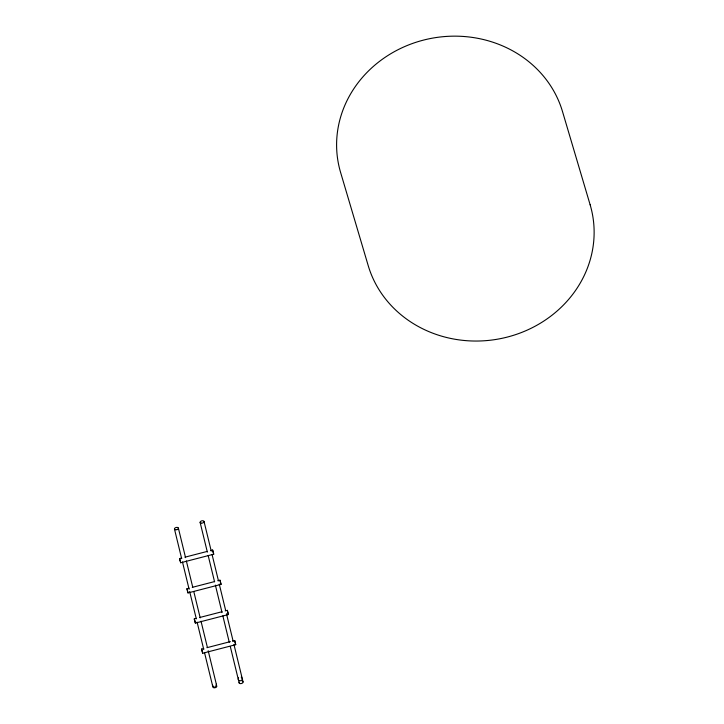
<?xml version="1.0" encoding="UTF-8"?>
<svg xmlns="http://www.w3.org/2000/svg" width="724" height="724" viewBox="0 0 724 724"><rect width="100%" height="100%" fill="white"/><g stroke="black" fill="none" stroke-linecap="round" stroke-linejoin="round"><path stroke-width="1.09" d="M238.486 677.809C236.676 682.859 245.364 680.714 241.246 677.139M180.095 560.657L179.597 558.575L181.733 558.023M184.928 557.19L207.308 551.398M210.503 550.575L212.63 550.023L213.716 554.204L180.683 562.756L179.615 558.611M217.833 580.739L219.969 580.186L221.055 584.368L188.014 592.92L186.937 588.739L189.064 588.187M192.258 587.354L214.639 581.562M194.765 620.993L194.267 618.902L196.403 618.35M199.598 617.527L221.978 611.735M225.173 610.902L227.309 610.35L228.386 614.54L195.353 623.083L194.285 618.939M235.725 644.704L234.639 640.514L235.725 644.668L202.684 653.256L201.607 649.066L203.734 648.514M206.937 647.69L230.377 641.618M232.513 641.066L234.657 640.55M221.055 584.368L219.969 580.223M186.937 588.739L187.525 590.829M195.335 623.047L194.856 620.993M201.607 649.066L202.684 653.256M216.241 684.162C217.897 686.841 213.2 688.696 212.548 685.628L204.557 652.786M228.368 614.504L227.309 610.35M188.014 592.92L187.425 590.829M180.185 560.666L180.683 562.756M204.023 521.452L211.245 551.118M212.042 554.421L218.458 580.793M219.254 584.096L225.671 610.468M226.476 613.762L233.155 641.238M233.961 644.541L243.047 681.899M200.132 522.457L207.354 552.131M208.15 555.426L214.566 581.797M215.372 585.101L222.051 612.576M222.856 615.871L229.264 642.242M230.332 646.641L239.155 682.913M178.366 528.095L185.561 557.661M186.358 560.946L192.747 587.227M193.815 591.608L200.204 617.889M201.01 621.174L207.399 647.455M208.195 650.74L216.449 684.687M174.484 529.099L181.67 558.656M182.466 561.942L189.118 589.3M189.652 591.49L196.313 618.857M197.109 622.142L203.761 649.509M213.716 554.168L212.63 550.059M212.467 685.076L212.548 685.628M215.996 685.447A2.009 1.158 -13.7 0 1 216.449 687.013A2.009 1.158 -13.7 0 1 213.698 687.728A2.009 1.158 -13.7 0 1 213.245 686.162M242.25 681.266A2.009 1.158 -13.7 0 1 242.793 682.732A2.009 1.158 -13.7 0 1 240.25 683.601A2.009 1.158 -13.7 0 1 239.255 682.289M177.244 529.543L176.231 529.796A2.009 1.158 -13.7 0 1 174.647 528.375A2.009 1.158 -13.7 0 1 177.833 527.552A2.009 1.158 -13.7 0 1 177.244 529.543M590.141 204.792L562.494 111.514A115.179 105.55 -9.2 0 0 421.522 40.625A115.179 105.55 -9.2 0 0 340.588 172.403L368.226 265.681A115.179 105.55 -9.2 0 0 509.207 336.57A115.179 105.55 -9.2 0 0 590.141 204.792M200.937 523.09A2.009 1.158 -13.7 0 0 204.041 521.751A2.009 1.158 -13.7 0 0 201.263 521.009A2.009 1.158 -13.7 0 0 200.937 523.09"/></g></svg>
